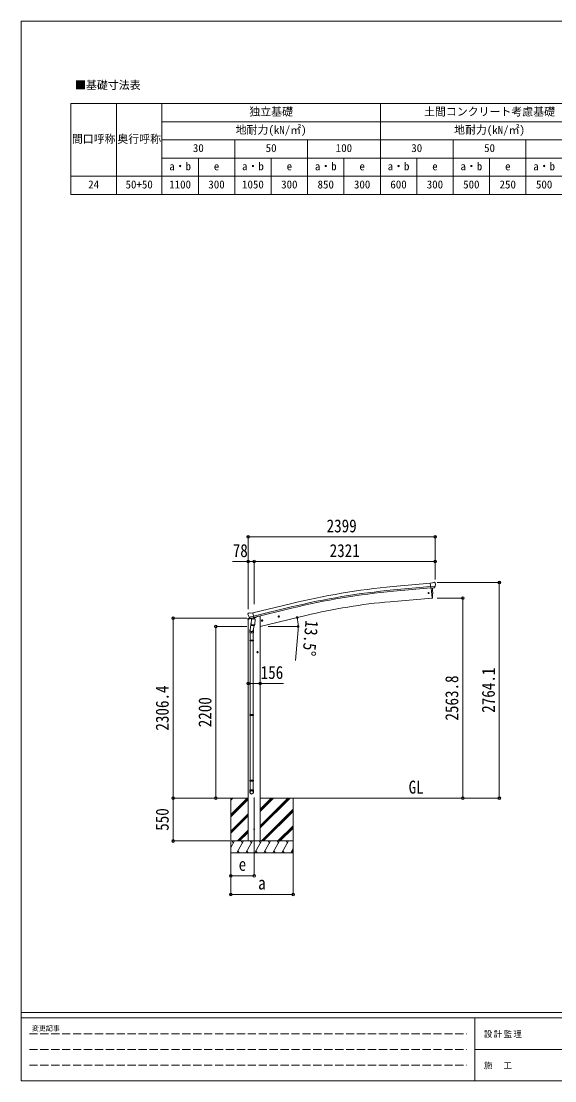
# Model space of a CAD drawing. Units: millimetres at full size, with parts at other scales. Extents: x -9783 to 9892, y -6828 to 6752.
# Drawn here: x -9783 to -2942, y -6828 to 6752 of the extents above; entities that cross this region are included whole.
import ezdxf
from ezdxf.enums import TextEntityAlignment as Align

# ---------------------------------------------------------------- set-up
doc = ezdxf.new("R2010")
doc.units = ezdxf.units.MM
doc.header["$LTSCALE"] = 35
doc.header["$PDMODE"] = 32
doc.header["$PDSIZE"] = 35
doc.linetypes.add('DASHED3', pattern=[4, 3, -1])
for name, color, linetype, lineweight in [('0-0_0', 7, 'Continuous', 9), ('0-1_本体', 4, 'Continuous', 9), ('0-2_部品', 7, 'Continuous', 9), ('0-8_PARTS2', 2, 'Continuous', 9), ('0-A_寸法', 6, 'Continuous', 9), ('1-0_FRAME', 7, 'Continuous', 18), ('F-0_240', 7, 'Continuous', 9)]:
    doc.layers.add(name, color=color, linetype=linetype, lineweight=lineweight)
doc.styles.add('ＭＳ ゴシック', font='')
doc.styles.get('ＭＳ ゴシック').set_extended_font_data('MS Gothic')

msp = doc.modelspace()

# ---------------------------------------------------------------- linework, layer by layer
at = {"layer": '0-0_0', "color": 6}
for p, q in [((-3653.66, -3204.69), (-3653.66, -440.59)), ((-4122.68, -640.89), (-4122.68, -3204.69))]:
    msp.add_line(p, q, dxfattribs=at)
at = {"layer": '0-0_0'}
for p, q in [((-7470.9, -3204.69), (-6874.56, -3204.69)), ((-7096.81, -3204.69), (-7096.81, -3904.69)), ((-7096.81, -3415.92), (-6885.58, -3204.69)), ((-7096.81, -3232.07), (-7069.43, -3204.69)), ((-7096.81, -3217.93), (-7083.57, -3204.69)), ((-7096.81, -3430.06), (-6874.56, -3207.81)), ((-7096.81, -3444.2), (-6874.56, -3221.95)), ((-6719.06, -3204.69), (-4396.97, -3204.69)), ((-6719.06, -3586.95), (-6336.8, -3204.69)), ((-6719.06, -3558.67), (-6365.08, -3204.69)), ((-6719.06, -3572.81), (-6350.94, -3204.69)), ((-6719.06, -3374.82), (-6548.93, -3204.69)), ((-6719.06, -3360.68), (-6563.07, -3204.69)), ((-6719.06, -3346.54), (-6577.22, -3204.69)), ((-6296.81, -3204.69), (-6296.81, -3904.69)), ((-6702.96, -3754.69), (-6296.81, -3348.55)), ((-6688.81, -3754.69), (-6296.81, -3362.69)), ((-6674.67, -3754.69), (-6296.81, -3376.84)), ((-7096.81, -3628.05), (-6874.56, -3405.8)), ((-7096.81, -3642.19), (-6874.56, -3419.94)), ((-7096.81, -3656.33), (-6874.56, -3434.09)), ((-7011.32, -3754.69), (-6874.56, -3617.93)), ((-6997.18, -3754.69), (-6874.56, -3632.07)), ((-6983.04, -3754.69), (-6874.56, -3646.22)), ((-6490.82, -3754.69), (-6296.81, -3560.68)), ((-6476.68, -3754.69), (-6296.81, -3574.82)), ((-6462.54, -3754.69), (-6296.81, -3588.97)), ((-6296.81, -3754.69), (-7096.81, -3754.69)), ((-7096.81, -3838.52), (-7048.41, -3754.69)), ((-7063.42, -3780.67), (-7078.42, -3754.69)), ((-7019.55, -3904.69), (-6932.94, -3754.69)), ((-6947.95, -3780.67), (-6962.95, -3754.69)), ((-6904.08, -3904.69), (-6817.48, -3754.69)), ((-6832.48, -3780.67), (-6847.48, -3754.69)), ((-6788.61, -3904.69), (-6702, -3754.69)), ((-6717.01, -3780.67), (-6732.01, -3754.69)), ((-6673.14, -3904.69), (-6586.53, -3754.69)), ((-6601.54, -3780.67), (-6616.54, -3754.69)), ((-6557.67, -3904.69), (-6471.06, -3754.69)), ((-6501.06, -3754.69), (-6486.06, -3780.67)), ((-6442.2, -3904.69), (-6355.59, -3754.69)), ((-6370.59, -3780.67), (-6385.6, -3754.69)), ((-7096.81, -3904.69), (-6296.81, -3904.69)), ((-7004.55, -3878.71), (-6989.55, -3904.69)), ((-6889.08, -3878.71), (-6874.08, -3904.69)), ((-6773.61, -3878.71), (-6758.61, -3904.69)), ((-6658.14, -3878.71), (-6643.14, -3904.69)), ((-6542.67, -3878.71), (-6527.67, -3904.69)), ((-6427.2, -3878.71), (-6412.2, -3904.69)), ((-6326.73, -3904.69), (-6296.81, -3852.88)), ((-6311.73, -3878.71), (-6296.73, -3904.69))]:
    msp.add_line(p, q, dxfattribs=at)
at = {"layer": '0-1_本体'}
for p, q in [((-5014.99, -494.69), (-4537.68, -451.37)), ((-5011.09, -537.73), (-4533.97, -494.43)), ((-5009.57, -554.45), (-4532.45, -511.14)), ((-4525.24, -513.3), (-4514.07, -640.91)), ((-5052.02, -687.97), (-4514.07, -640.91)), ((-6814.54, -831.1), (-6331.69, -713.52)), ((-6321.47, -755.51), (-6804.48, -873.01)), ((-6800.53, -889.44), (-6317.5, -771.82)), ((-6874.56, -914.4), (-6874.56, -3754.69)), ((-6739.06, -874.69), (-6772.57, -882.74)), ((-6718.56, -874.69), (-6739.06, -874.69)), ((-6719.06, -1004.69), (-6133.39, -864.08)), ((-6718.56, -874.69), (-6718.56, -3754.69))]:
    msp.add_line(p, q, dxfattribs=at)
at = {"layer": '0-1_本体', "color": 6}
msp.add_line((-6718.56, -1734.87), (-6874.56, -1734.87), dxfattribs=at)
at = {"layer": '0-1_本体'}
for centre, radius, start, end in [((-4200.98, -9463.27), 9005.44, 95.18612, 103.68612), ((-4200.98, -9463.27), 8962.23, 95.18612, 103.68612), ((-4200.98, -9463.27), 8945.44, 95.18612, 103.68612), ((-4407.04, -8056.27), 7396.48, 95.00259, 103.49741)]:
    msp.add_arc(centre, radius, start, end, dxfattribs=at)
at = {"layer": '0-2_部品'}
for p, q in [((-4511.3, -446.93), (-4537.87, -449.25)), ((-4532.21, -513.91), (-4537.87, -449.25)), ((-4475.01, -489.22), (-4533.92, -494.37)), ((-4522.25, -513.04), (-4532.21, -513.91)), ((-4525.24, -513.3), (-4514.07, -640.91)), ((-4511.3, -446.93), (-4499.58, -440.16)), ((-4484.68, -438.57), (-4498.34, -439.77)), ((-4488.64, -510.1), (-4496.35, -510.77)), ((-4486.26, -508.7), (-4475.32, -489.76)), ((-4475.54, -444.33), (-4481.03, -439.73)), ((-4474.48, -446.37), (-4474.36, -447.71)), ((-4514.07, -640.91), (-4512.02, -640.65)), ((-6877.13, -915.01), (-6834.42, -904.76)), ((-6877.13, -908.12), (-6877.13, -915.01)), ((-6876, -846.68), (-6875.72, -847.83)), ((-6871.78, -838.1), (-6875.64, -844.4)), ((-6848.62, -898.91), (-6874.83, -905.2)), ((-6868.69, -835.85), (-6855.5, -832.69)), ((-6861.95, -886.98), (-6804.44, -873.18)), ((-6845.09, -901.89), (-6861.47, -887.4)), ((-6840.94, -835.36), (-6854.2, -832.67)), ((-6842.39, -902.46), (-6834.87, -900.66)), ((-6841.55, -902.36), (-6840.02, -901.99)), ((-6840.94, -835.36), (-6815.01, -829.14)), ((-6840.02, -901.99), (-6803.31, -893.18)), ((-6838.18, -902.22), (-6838.23, -902.96)), ((-6837.48, -904), (-6811.66, -910.43)), ((-6830.56, -909.34), (-6835.23, -976.18)), ((-6784.87, -912.54), (-6830.56, -909.34)), ((-6828.78, -906.17), (-6829.01, -909.45)), ((-6809.27, -895), (-6810.29, -909.61)), ((-6803.31, -893.18), (-6801.79, -892.81)), ((-6800.23, -890.71), (-6799.29, -890.77)), ((-6799.29, -890.77), (-6785.97, -906.09)), ((-6795.29, -895.37), (-6776.41, -890.83)), ((-6789.54, -979.38), (-6784.87, -912.54)), ((-6785.97, -906.09), (-6786.42, -912.43)), ((-6772.57, -882.65), (-6772.57, -885.97)), ((-6704.25, -932.23), (-6684.81, -927.56)), ((-6699.7, -924.45), (-6701.83, -931.65)), ((-6692.4, -922.7), (-6699.7, -924.45)), ((-6692.2, -939.62), (-6696.86, -920.17)), ((-6687.23, -928.14), (-6692.4, -922.7)), ((-6689.36, -935.34), (-6687.23, -928.14)), ((-6490.33, -880.87), (-6470.88, -876.2)), ((-6485.77, -873.09), (-6487.91, -880.29)), ((-6478.48, -871.34), (-6485.77, -873.09)), ((-6478.27, -888.26), (-6482.94, -868.81)), ((-6473.31, -876.79), (-6478.48, -871.34)), ((-6475.44, -883.98), (-6473.31, -876.79)), ((-6851.56, -1084.75), (-6851.56, -1050.39)), ((-6805.56, -1084.75), (-6851.56, -1084.75)), ((-6849.56, -1084.75), (-6849.56, -1178.75)), ((-6833.5, -951.42), (-6849.41, -1047.59)), ((-6836.09, -988.65), (-6835.22, -976.18)), ((-6835.7, -990.01), (-6835.7, -990.01)), ((-6789.54, -979.38), (-6835.23, -976.18)), ((-6834.25, -990.79), (-6792.55, -993.7)), ((-6797.98, -993.32), (-6808.71, -1056.91)), ((-6807.56, -1084.75), (-6807.56, -1178.75)), ((-6805.56, -1050.09), (-6805.56, -1084.75)), ((-6789.56, -979.38), (-6790.45, -992.07)), ((-6851.56, -1180.75), (-6850.56, -1178.75)), ((-6805.56, -1180.75), (-6851.56, -1180.75)), ((-6805.56, -1188.75), (-6851.56, -1188.75)), ((-6806.56, -1178.75), (-6850.56, -1178.75)), ((-6806.56, -1190.75), (-6850.56, -1190.75)), ((-6849.56, -1190.75), (-6849.56, -2134.93)), ((-6807.56, -1190.75), (-6807.56, -2134.93)), ((-6805.56, -1180.75), (-6806.56, -1178.75)), ((-6805.56, -1188.75), (-6806.56, -1190.75)), ((-6805.56, -1180.75), (-6805.56, -1188.75)), ((-6743.06, -1334.81), (-6763.06, -1334.81)), ((-6753.06, -1327.3), (-6759.56, -1331.06)), ((-6759.56, -1331.06), (-6759.56, -1338.56)), ((-6759.56, -1338.56), (-6753.06, -1342.32)), ((-6753.06, -1344.81), (-6753.06, -1324.81)), ((-6746.56, -1331.06), (-6753.06, -1327.3)), ((-6851.56, -2136.93), (-6850.56, -2134.93)), ((-6805.56, -2136.93), (-6851.56, -2136.93)), ((-6805.56, -2144.93), (-6851.56, -2144.93)), ((-6806.56, -2134.93), (-6850.56, -2134.93)), ((-6806.56, -2146.93), (-6850.56, -2146.93)), ((-6849.56, -2146.93), (-6849.56, -2975.12)), ((-6807.56, -2146.93), (-6807.56, -2975.12)), ((-6805.56, -2136.93), (-6806.56, -2134.93)), ((-6805.56, -2144.93), (-6806.56, -2146.93)), ((-6805.56, -2136.93), (-6805.56, -2144.93)), ((-6851.56, -2977.12), (-6850.56, -2975.12)), ((-6805.56, -2977.12), (-6851.56, -2977.12)), ((-6805.56, -2985.12), (-6851.56, -2985.12)), ((-6806.56, -2975.12), (-6850.56, -2975.12)), ((-6806.56, -2987.12), (-6850.56, -2987.12)), ((-6849.56, -2987.12), (-6849.56, -3097.12)), ((-6807.56, -2987.12), (-6807.56, -3097.12)), ((-6805.56, -2977.12), (-6806.56, -2975.12)), ((-6805.56, -2985.12), (-6806.56, -2987.12)), ((-6805.56, -2977.12), (-6805.56, -2985.12)), ((-6851.56, -3131.26), (-6851.56, -3097.12)), ((-6805.56, -3097.12), (-6851.56, -3097.12)), ((-6805.56, -3131.26), (-6805.56, -3097.12))]:
    msp.add_line(p, q, dxfattribs=at)
for points in [[(-4522.25, -513.04), (-4521.98, -513.11), (-4496.6, -510.89), (-4496.35, -510.77)], [(-4474.93, -488.58), (-4475.22, -489.57), (-4475.32, -489.76)], [(-6862.22, -886.41), (-6861.63, -887.25), (-6861.47, -887.4)], [(-6809.58, -894.59), (-6809.82, -894.74), (-6834.59, -900.68), (-6834.87, -900.66)], [(-6809.58, -894.59), (-6799.86, -892.25), (-6815.01, -829.14)], [(-6701.83, -931.65), (-6696.66, -937.09), (-6689.36, -935.34)], [(-6487.91, -880.29), (-6482.74, -885.73), (-6475.44, -883.98)], [(-6851.56, -1180.75), (-6851.56, -1188.75), (-6850.56, -1190.75)], [(-6753.06, -1342.32), (-6746.56, -1338.56), (-6746.56, -1331.06)], [(-6851.56, -2136.93), (-6851.56, -2144.93), (-6850.56, -2146.93)], [(-6851.56, -2977.12), (-6851.56, -2985.12), (-6850.56, -2987.12)]]:
    msp.add_lwpolyline(points, dxfattribs=at)
for centre, radius in [((-4559.76, -577.65), 6.5), ((-6694.53, -929.9), 8.5), ((-6694.53, -929.9), 7.7), ((-6694.53, -929.9), 6.5), ((-6480.61, -878.54), 8.5), ((-6480.61, -878.54), 7.7), ((-6480.61, -878.54), 6.5), ((-6753.06, -1334.81), 8.5), ((-6753.06, -1334.81), 7.7), ((-6753.06, -1334.81), 6.5)]:
    msp.add_circle(centre, radius, dxfattribs=at)
at = {"layer": '0-2_部品', "color": 4}
msp.add_circle((-6796.56, -3604.69), 4.5, dxfattribs=at)
at = {"layer": '0-2_部品'}
for centre, radius, start, end in [((-5407.84, -585.09), 900, 356.63919, 4.64986), ((-4498.08, -442.76), 3, 95, 120), ((-4484.24, -443.56), 5, 50.00648, 94.99352), ((-4675.99, -465.35), 202.4, 353.4085, 5), ((-4512.38, -637.68), 3, 277, 356.63919), ((-6874.13, -908.12), 3, 103.5, 180), ((-6678.92, -800.58), 202.4, 193.5, 205.09125), ((-6867.52, -840.72), 5, 103.5, 148.5), ((-6854.8, -835.61), 3, 78.5, 103.5), ((-6841.66, -901.87), 0.5, 248.23754, 283.5), ((-6838.68, -902.18), 0.5, 356, 103.5), ((-6837.23, -903.03), 1, 176, 256), ((-6811.31, -909.46), 1.03, 250.03897, 351.96569), ((-6808.67, -895.08), 0.604, 100.59842, 172.20595), ((-6801.9, -892.32), 0.5, 283.5, 318.76246), ((-6777.57, -885.97), 5, 283.5, 0), ((-6821.56, -1050.39), 30, 177.45142, 180), ((-6834.15, -988.82), 1.95, 175.04017, 217.47766), ((-6834.11, -988.79), 2, 217.40962, 266), ((-6792.41, -991.71), 2, 266, 349.46843)]:
    msp.add_arc(centre, radius, start, end, dxfattribs=at)
for centre, major_axis, ratio, start_param, end_param in [((-4488.91, -507.11), (1.62, -2.54), 0.997631, 5.80419048, 5.89294842), ((-4488.98, -507), (-3.5, 2.17), 0.650902, 2.11455212, 2.18736272), ((-4488.86, -507.19), (1.62, -2.54), 0.997631, 5.96575902, 6.76218013), ((-4470.15, -442.32), (-15.35, 3.44), 0.101033, 5.97514262, 5.97537366), ((-4477.48, -446.62), (2.71, -1.31), 0.997474, 0.53665673, 1.32256522), ((-6873.08, -845.97), (-1.57, -2.57), 0.99628, 4.71238898, 5.49965061), ((-6843.11, -899.64), (-0.73, -2.92), 0.997631, 5.80419048, 6.60061159), ((-6843.05, -899.41), (2.63, 3.16), 0.650902, 4.09582259, 4.16863319), ((-6843.08, -899.54), (-0.73, -2.92), 0.997631, 0.39023689, 0.47899483), ((-6828.56, -1050.09), (23, 0), 0.996195, 2.55602575, 6.56630284), ((-6828.56, -1050.09), (21, 0), 0.996195, 2.93491471, 5.95123941), ((-6828.56, -3129.52), (-23, 0), 0.996195, 3.14159265, 6.28318531), ((-6828.56, -3131.26), (-23, 0), 0.996195, 3.14159265, 6.28318531), ((-6828.56, -3131.26), (0, -23.43), 0.981806, 4.71238898, 7.85398163)]:
    msp.add_ellipse(centre, major_axis=major_axis, ratio=ratio, start_param=start_param, end_param=end_param, dxfattribs=at)
msp.add_ellipse((-6828.56, -3131.26), major_axis=(21, 0), ratio=0.996195, dxfattribs=at)
at = {"layer": '0-8_PARTS2'}
msp.add_line((-6796.56, -3195.48), (-6796.56, -3954.69), dxfattribs=at)
at = {"layer": '0-A_寸法'}
for p, q in [((-6874.56, 143.67), (-6874.56, -172.95)), ((-6874.56, 143.67), (-4475.56, 143.67)), ((-4475.56, 143.67), (-4475.56, -172.95)), ((-6874.56, -172.95), (-7074.56, -172.95)), ((-6874.56, -172.95), (-6874.56, -785.18)), ((-6874.56, -172.95), (-6796.56, -172.95)), ((-6796.56, -172.95), (-6796.56, -720.8)), ((-6796.56, -172.95), (-4475.56, -172.95)), ((-4475.56, -172.95), (-4475.56, -401.95)), ((-3653.66, -440.59), (-4451.5, -440.59)), ((-4122.68, -640.89), (-4451.5, -640.89)), ((-7835.14, -3204.69), (-7835.14, -898.29)), ((-7835.14, -898.29), (-6890.06, -898.29)), ((-7287.17, -3204.69), (-7287.17, -1004.69)), ((-7287.17, -1004.69), (-6890.06, -1004.69)), ((-6618.06, -1004.69), (-6231.21, -1004.69)), ((-6234.06, -1047.15), (-6268.43, -1439.65)), ((-6718.56, -1734.87), (-6418.56, -1734.87)), ((-7835.14, -3204.69), (-7107.02, -3204.69)), ((-7835.14, -3754.69), (-7835.14, -3204.69)), ((-4122.68, -3204.69), (-4451.5, -3204.69)), ((-3653.66, -3204.69), (-4122.68, -3204.69)), ((-7835.14, -3754.69), (-7107.02, -3754.69)), ((-7096.81, -4441.05), (-7096.81, -3912.11)), ((-7096.81, -4201.08), (-7096.81, -3912.11)), ((-6796.56, -4201.08), (-6796.56, -3912.11)), ((-6296.81, -4441.05), (-6296.81, -3912.11)), ((-6796.56, -4201.08), (-7096.81, -4201.08)), ((-7096.81, -4441.05), (-6296.81, -4441.05))]:
    msp.add_line(p, q, dxfattribs=at)
for centre in [(-6245.66, -891.04), (-6232.21, -1004.69)]:
    msp.add_circle(centre, 10.62, dxfattribs=at)
for start, end in [(0, 13.5), (354.99678, 0)]:
    msp.add_arc((-6719.06, -1004.69), 486.86, start, end, dxfattribs=at)
for p in [(-6874.56, 143.67), (-4475.56, 143.67), (-6874.56, -172.95), (-6796.56, -172.95), (-4475.56, -172.95), (-3653.66, -440.59), (-4122.68, -640.89), (-7835.14, -898.29), (-7287.17, -1004.69), (-6874.56, -1734.87), (-6718.56, -1734.87), (-7835.14, -3204.69), (-7287.17, -3204.69), (-4122.68, -3204.69), (-3653.66, -3204.69), (-7835.14, -3754.69), (-7096.81, -4201.08), (-6796.56, -4201.08), (-7096.81, -4441.05), (-6296.81, -4441.05)]:
    msp.add_point(p, dxfattribs=at)
at = {"layer": '1-0_FRAME'}
for p, q in [((-9145.1, 5697.27), (-2378.43, 5697.27)), ((-9145.1, 5697.27), (-9145.1, 4530.6)), ((-8561.77, 5697.27), (-8561.77, 4530.6)), ((-5178.43, 5697.27), (-5178.43, 4530.6)), ((-7978.43, 5463.94), (-2378.43, 5463.94)), ((-7978.43, 5230.6), (-2378.43, 5230.6)), ((-4245.1, 5230.6), (-4245.1, 4530.6)), ((-7978.43, 4997.27), (-2378.43, 4997.27)), ((-3778.43, 4997.27), (-3778.43, 4530.6))]:
    msp.add_line(p, q, dxfattribs=at)
for points in [[(-7978.43, 5697.27), (-7978.43, 5463.94), (-7978.43, 4763.94), (-7978.43, 4530.6)], [(-7045.1, 5230.6), (-7045.1, 4997.27), (-7045.1, 4530.6)], [(-6111.77, 5230.6), (-6111.77, 4997.27), (-6111.77, 4530.6)], [(-3311.77, 5230.6), (-3311.77, 4763.94), (-3311.77, 4530.6)], [(-7511.77, 4997.27), (-7511.77, 4763.94), (-7511.77, 4530.6)], [(-6578.43, 4997.27), (-6578.43, 4763.94), (-6578.43, 4530.6)], [(-5645.1, 4997.27), (-5645.1, 4763.94), (-5645.1, 4530.6)], [(-4711.77, 4997.27), (-4711.77, 4763.94), (-4711.77, 4530.6)], [(-9145.1, 4763.94), (-7978.43, 4763.94), (-2378.43, 4763.94)], [(-9145.1, 4530.6), (-8561.77, 4530.6), (-5178.43, 4530.6), (-3311.77, 4530.6), (-2378.43, 4530.6)]]:
    msp.add_lwpolyline(points, dxfattribs=at)
at = {"layer": 'F-0_240', "color": 5}
for p, q in [((-9783.03, 6751.9), (-9783.03, -6828.1)), ((-9783.03, 6751.9), (9396.97, 6751.9)), ((-9783.03, -5953.1), (9396.97, -5953.1)), ((-9783.03, -6023.1), (6285.75, -6023.1)), ((-3969.25, -6023.1), (-3969.25, -6828.1)), ((-3969.25, -6425.6), (3205.75, -6425.6)), ((-9783.03, -6828.1), (9396.97, -6828.1))]:
    msp.add_line(p, q, dxfattribs=at)
at = {"layer": 'F-0_240', "color": 4, "linetype": 'DASHED3'}
for p, q in [((-9678.03, -6224.35), (-4074.25, -6224.35)), ((-9678.03, -6425.6), (-4074.25, -6425.6)), ((-9678.03, -6626.85), (-4074.25, -6626.85))]:
    msp.add_line(p, q, dxfattribs=at)

# ---------------------------------------------------------------- texts
at = {"layer": '0-0_0', "style": 'ＭＳ ゴシック', "width": 0.85}
msp.add_text('GL', height=166.8, dxfattribs=at).set_placement((-4815.62, -3197.75), align=Align.BOTTOM_LEFT)
at = {"layer": '0-A_寸法', "color": 7, "style": 'ＭＳ ゴシック', "width": 0.85}
for s, p in [('2399', (-5867.56, 150.67)), ('78', (-7070.81, -165.95)), ('2321', (-5828.56, -165.95)), ('156', (-6712.94, -1727.87)), ('e', (-6994.94, -4186.7)), ('a', (-6744.94, -4426.68))]:
    msp.add_text(s, height=166.8, dxfattribs=at).set_placement(p, align=Align.BOTTOM_LEFT)
for s, rotation, p in [('13.5°', 264.997, (-6186.91, -917.02)), ('2764.1', 90, (-3660.66, -2111.39)), ('2563.8', 90, (-4129.68, -2211.54)), ('2306.4', 90, (-7842.14, -2340.24)), ('2200', 90, (-7294.17, -2297.19)), ('550', 90, (-7842.14, -3624.07))]:
    msp.add_text(s, height=166.8, rotation=rotation, dxfattribs=at).set_placement(p, align=Align.BOTTOM_LEFT)
at = {"layer": '1-0_FRAME', "style": 'ＭＳ ゴシック'}
for s, p in [('■基礎寸法表', (-9092.25, 5850.61)), ('独立基礎', (-6858.43, 5510.6)), ('土間コンクリート考慮基礎', (-4618.43, 5510.6)), ('間口呼称', (-9133.43, 5160.6)), ('奥行呼称', (-8550.1, 5160.6)), ('地耐力(kN/㎡)', (-7033.43, 5277.27)), ('地耐力(kN/㎡)', (-4233.43, 5277.27)), ('30', (-7581.77, 5043.94)), ('50', (-6648.43, 5043.94)), ('100', (-5750.1, 5043.94)), ('30', (-4781.77, 5043.94)), ('50', (-3848.43, 5043.94)), ('a・b', (-7885.1, 4810.6)), ('e', (-7313.43, 4810.6)), ('a・b', (-6951.77, 4810.6)), ('e', (-6380.1, 4810.6)), ('a・b', (-6018.43, 4810.6)), ('e', (-5446.77, 4810.6)), ('a・b', (-5085.1, 4810.6)), ('e', (-4513.43, 4810.6)), ('a・b', (-4151.77, 4810.6)), ('e', (-3580.1, 4810.6)), ('a・b', (-3218.43, 4810.6)), ('24', (-8923.43, 4577.27)), ('50+50', (-8445.1, 4577.27)), ('1100', (-7885.1, 4577.27)), ('300', (-7383.43, 4577.27)), ('1050', (-6951.77, 4577.27)), ('300', (-6450.1, 4577.27)), ('850', (-5983.43, 4577.27)), ('300', (-5516.77, 4577.27)), ('600', (-5050.1, 4577.27)), ('300', (-4583.43, 4577.27)), ('500', (-4116.77, 4577.27)), ('250', (-3650.1, 4577.27)), ('500', (-3183.43, 4577.27))]:
    msp.add_text(s, height=102.6, dxfattribs=at).set_placement(p, align=Align.BOTTOM_LEFT)
at = {"layer": 'F-0_240', "style": 'ＭＳ ゴシック'}
msp.add_text('変更記事', height=64.15, dxfattribs=at).set_placement((-9646.27, -6206.85), align=Align.BOTTOM_LEFT)
at = {"layer": 'F-0_240', "char_height": 76.98, "attachment_point": 7, "style": 'ＭＳ ゴシック'}
for s, insert in [('\\T1.17;設計監理', (-3851.04, -6276.85)), ('\\T1.17;施\u3000工', (-3851.04, -6679.35))]:
    msp.add_mtext(s, dxfattribs=dict(at, insert=insert))

doc.saveas('drawing.dxf')
